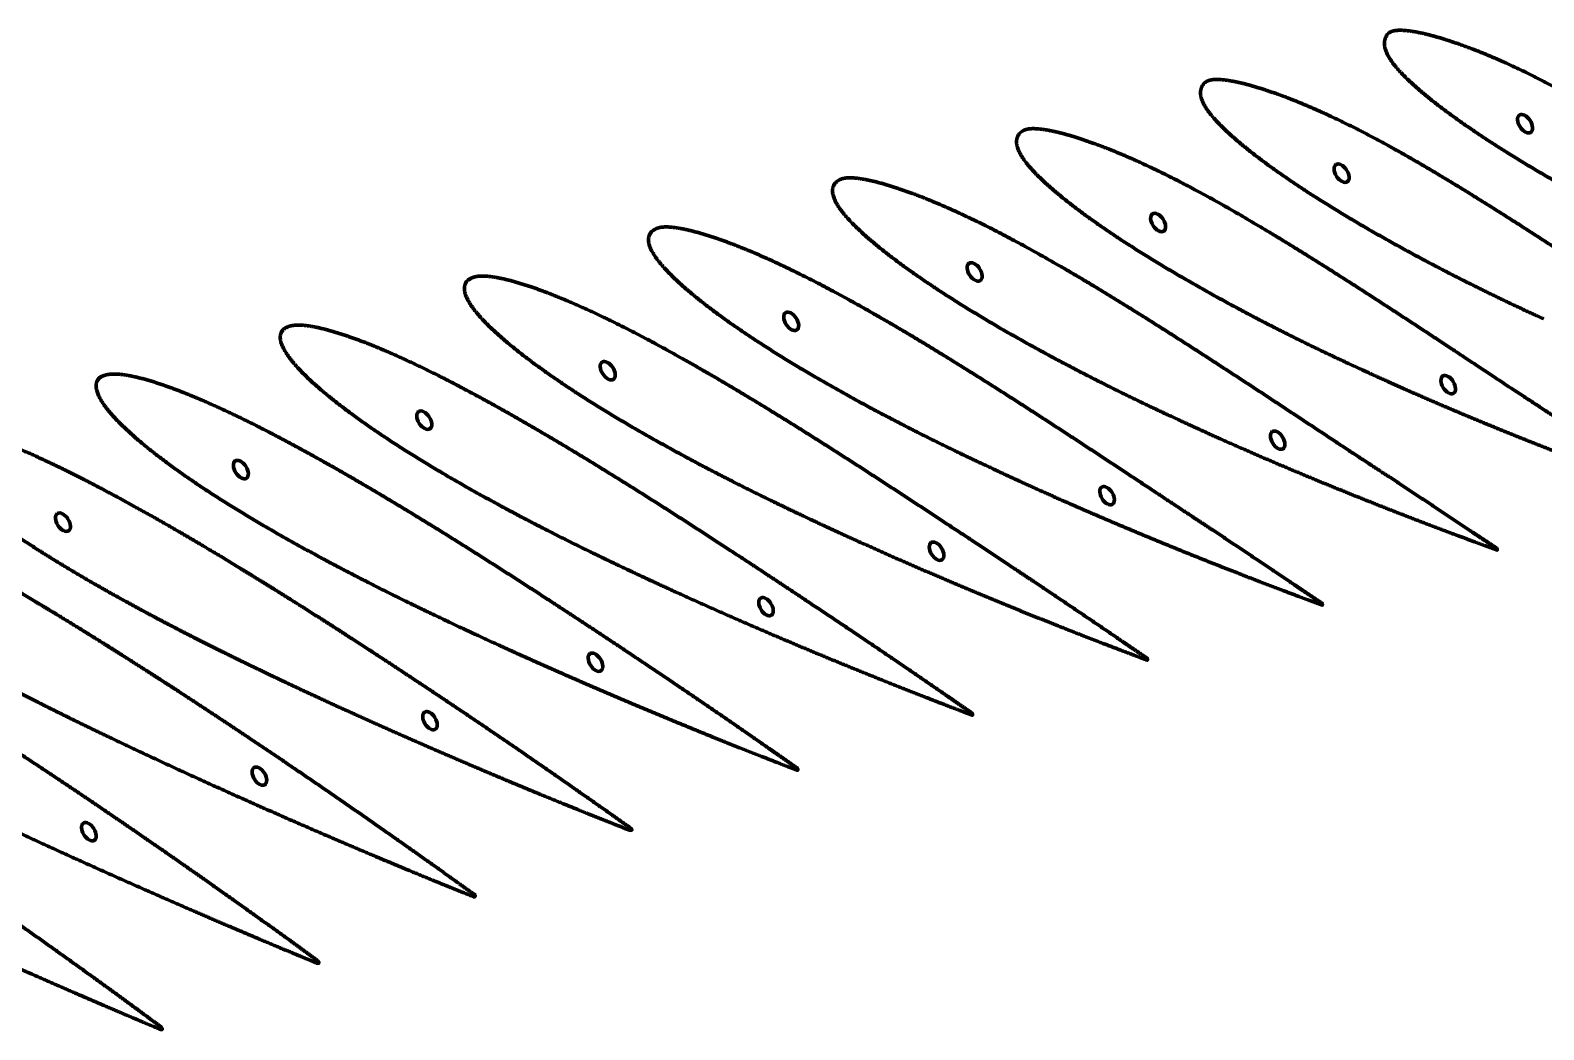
# Model space of a CAD drawing. Header units: millimetres. Extents: x -902 to 2007, y -1152 to 522.
# Drawn here: x 1152.3 to 1455.5, y 193.7 to 393.8 of the extents above; entities that cross this region are included whole.
import ezdxf

# ---------------------------------------------------------------- set-up
doc = ezdxf.new("R2010")
doc.units = ezdxf.units.MM
doc.layers.add('1', color=7, linetype='Continuous', true_color=0xffffff)

msp = doc.modelspace()

# ---------------------------------------------------------------- linework, layer by layer
at = {"layer": '1', "color": 163, "linetype": 'Continuous', "lineweight": 70}
for centre, major_axis, ratio in [((1451.72, 375.12), (-1.13, 1.73), 0.575129), ((1414.97, 365.23), (-1.13, 1.73), 0.575129), ((1378.23, 355.34), (-1.13, 1.73), 0.575129), ((1341.48, 345.45), (-1.13, 1.73), 0.575129), ((1304.73, 335.55), (-1.13, 1.73), 0.575129), ((1267.99, 325.66), (-1.13, 1.73), 0.575129), ((1436.33, 322.88), (-1.07, 1.73), 0.575361), ((1231.24, 315.77), (-1.13, 1.73), 0.575129), ((1402.17, 311.76), (-1.07, 1.73), 0.575361), ((1194.5, 305.87), (-1.13, 1.73), 0.575129), ((1368.01, 300.65), (-1.07, 1.73), 0.575361), ((1158.87, 295.33), (-1.13, 1.73), 0.575129), ((1333.85, 289.53), (-1.07, 1.73), 0.575361), ((1299.69, 278.42), (-1.07, 1.73), 0.575361), ((1265.53, 267.3), (-1.07, 1.73), 0.575361), ((1232.38, 255.59), (-1.07, 1.73), 0.575361), ((1198.22, 244.48), (-1.07, 1.73), 0.575361), ((1164.06, 233.36), (-1.07, 1.73), 0.575361)]:
    msp.add_ellipse(centre, major_axis=major_axis, ratio=ratio, dxfattribs=at)
for points, knots in [([(1492.17, 346.07), (1490.09, 347.01), (1485.32, 349.19), (1477.85, 352.78), (1468.47, 357.55), (1457.73, 363.47), (1447.72, 369.47), (1439.68, 374.79), (1433.79, 379.11), (1429.5, 382.67), (1426.57, 385.56), (1424.98, 387.5), (1424.17, 388.87), (1423.85, 389.63), (1423.69, 390.09), (1423.52, 390.83), (1423.51, 391.72), (1423.76, 392.46), (1424.27, 393.36), (1425.59, 393.89), (1427.98, 393.88), (1431.54, 393.28), (1435.12, 392.24), (1438.31, 391.17), (1440.86, 390.21), (1442.2, 389.69)], [0, 0, 0, 0, 0, 0, 0.113542, 0.260363, 0.407058, 0.509772, 0.583215, 0.656508, 0.697746, 0.729224, 0.747776, 0.751131, 0.754427, 0.757704, 0.761672, 0.766994, 0.782481, 0.794893, 0.801006, 0.822692, 0.859481, 0.926289, 1, 1, 1, 1, 1, 1]), ([(1442.2, 389.69), (1448.67, 387.13), (1461.75, 380.85), (1476.66, 371.66), (1494.48, 360.11), (1512.29, 348.17), (1523.58, 340.75), (1528.34, 337.7), (1531.32, 335.81)], [0, 0, 0, 0, 0, 0, 0.366369, 0.733202, 0.83325, 1, 1, 1, 1, 1, 1]), ([(1455.46, 336.04), (1453.3, 337.02), (1448.35, 339.3), (1440.62, 343.03), (1431.05, 347.93), (1420.06, 354.02), (1410.03, 360.1), (1402.12, 365.41), (1396.51, 369.6), (1392.42, 373.06), (1389.69, 375.79), (1388.17, 377.65), (1387.35, 379.01), (1387, 379.83), (1386.83, 380.35), (1386.73, 380.85), (1386.68, 381.48), (1386.83, 382.3), (1387.28, 383.24), (1388.44, 384.07), (1391.05, 384.04), (1394.84, 383.44), (1398.52, 382.32), (1401.75, 381.22), (1404.37, 380.23), (1405.75, 379.68)], [0, 0, 0, 0, 0, 0, 0.1175, 0.268292, 0.418954, 0.517816, 0.59322, 0.658747, 0.696593, 0.725143, 0.744115, 0.749279, 0.752215, 0.756205, 0.759804, 0.76572, 0.770489, 0.780171, 0.799116, 0.819734, 0.857554, 0.924345, 1, 1, 1, 1, 1, 1]), ([(1405.75, 379.68), (1412.29, 377.06), (1425.51, 370.66), (1443.58, 359.61), (1461.59, 347.93), (1479.57, 335.79), (1490.98, 328.37), (1495.79, 325.29)], [0, 0, 0, 0, 0, 0, 0.366387, 0.733209, 1, 1, 1, 1, 1, 1]), ([(1418.75, 326), (1416.54, 327.01), (1411.5, 329.35), (1403.61, 333.17), (1393.92, 338.15), (1382.78, 344.35), (1372.69, 350.51), (1364.75, 355.9), (1359.19, 360.11), (1355.13, 363.62), (1352.47, 366.37), (1350.98, 368.32), (1350.26, 369.69), (1349.99, 370.53), (1349.9, 370.98), (1349.83, 371.61), (1349.95, 372.47), (1350.48, 373.35), (1351.68, 374.23), (1354.38, 374.19), (1358.23, 373.55), (1361.95, 372.4), (1365.23, 371.26), (1367.89, 370.24), (1369.3, 369.67)], [0, 0, 0, 0, 0, 0, 0.119402, 0.27208, 0.424633, 0.521512, 0.597841, 0.661429, 0.699766, 0.726726, 0.745343, 0.75106, 0.755017, 0.757383, 0.761498, 0.76469, 0.778694, 0.797934, 0.81807, 0.856412, 0.923281, 1, 1, 1, 1, 1, 1]), ([(1369.3, 369.67), (1375.3, 367.23), (1387.5, 361.37), (1401.72, 352.96), (1419.93, 341.37), (1438.12, 329.34), (1450.24, 321.29), (1456.25, 317.37), (1460.27, 314.77)], [0, 0, 0, 0, 0, 0, 0.333077, 0.67, 0.7789, 1, 1, 1, 1, 1, 1]), ([(1382.04, 315.97), (1379.77, 317.01), (1374.62, 319.42), (1366.57, 323.34), (1357.04, 328.25), (1346.05, 334.38), (1336.02, 340.51), (1328.19, 345.82), (1322.73, 349.93), (1318.43, 353.62), (1315.56, 356.61), (1313.99, 358.68), (1313.26, 360.21), (1313.05, 361.1), (1313, 361.55), (1313.01, 362.12), (1313.22, 362.9), (1313.83, 363.63), (1315.07, 364.39), (1317.77, 364.34), (1321.67, 363.64), (1325.4, 362.48), (1328.74, 361.3), (1331.41, 360.25), (1332.85, 359.66)], [0, 0, 0, 0, 0, 0, 0.121531, 0.276388, 0.431158, 0.509557, 0.587001, 0.657114, 0.695935, 0.725654, 0.745076, 0.751843, 0.755175, 0.758383, 0.762546, 0.764897, 0.778303, 0.797645, 0.817245, 0.855954, 0.92256, 1, 1, 1, 1, 1, 1]), ([(1332.85, 359.66), (1345.07, 354.62), (1359.49, 346.6), (1377.87, 335.11), (1396.26, 323.09), (1414.62, 310.88), (1420.68, 306.9), (1424.75, 304.25)], [0, 0, 0, 0, 0, 0, 0.67, 0.7789, 1, 1, 1, 1, 1, 1]), ([(1345.33, 305.93), (1342.98, 307.02), (1337.66, 309.53), (1329.44, 313.54), (1319.73, 318.57), (1308.5, 324.87), (1298.39, 331.11), (1290.56, 336.5), (1285.22, 340.61), (1281.1, 344.25), (1278.44, 347.12), (1277.04, 349.09), (1276.39, 350.45), (1276.17, 351.38), (1276.11, 352.12), (1276.28, 353.03), (1276.95, 353.78), (1278.25, 354.53), (1280.94, 354.53), (1284.95, 353.77), (1288.75, 352.6), (1292.17, 351.36), (1294.91, 350.27), (1296.39, 349.65)], [0, 0, 0, 0, 0, 0, 0.125239, 0.283749, 0.437274, 0.516538, 0.595789, 0.661891, 0.701493, 0.72414, 0.742276, 0.748814, 0.752283, 0.757198, 0.762275, 0.774738, 0.794627, 0.814547, 0.853215, 0.920194, 1, 1, 1, 1, 1, 1]), ([(1296.39, 349.65), (1307.45, 345.04), (1321.77, 337.25), (1340.34, 325.91), (1358.93, 313.81), (1377.46, 301.49), (1384.89, 296.58), (1389.22, 293.72)], [0, 0, 0, 0, 0, 0, 0.599842, 0.766572, 1, 1, 1, 1, 1, 1]), ([(1308.61, 295.89), (1306.33, 296.96), (1301.12, 299.43), (1292.99, 303.42), (1283.37, 308.39), (1272.27, 314.6), (1262.14, 320.83), (1254.24, 326.24), (1248.81, 330.39), (1244.56, 334.1), (1241.75, 337.1), (1240.27, 339.13), (1239.54, 340.61), (1239.3, 341.58), (1239.23, 342.34), (1239.4, 343.27), (1240.15, 344.05), (1241.58, 344.72), (1244.38, 344.68), (1248.48, 343.85), (1252.34, 342.63), (1255.76, 341.36), (1258.48, 340.26), (1259.94, 339.64)], [0, 0, 0, 0, 0, 0, 0.12127, 0.275788, 0.430185, 0.508431, 0.585681, 0.655651, 0.694403, 0.719849, 0.739237, 0.746055, 0.749414, 0.75473, 0.75921, 0.772709, 0.792189, 0.816115, 0.855065, 0.922081, 1, 1, 1, 1, 1, 1]), ([(1259.94, 339.64), (1269.25, 335.71), (1283.68, 328.11), (1302.45, 316.89), (1321.23, 304.76), (1339.95, 292.34), (1349.33, 286.11), (1353.7, 283.2)], [0, 0, 0, 0, 0, 0, 0.499816, 0.766576, 1, 1, 1, 1, 1, 1]), ([(1271.9, 285.86), (1269.53, 286.98), (1264.14, 289.55), (1255.83, 293.64), (1246, 298.75), (1234.64, 305.14), (1224.57, 311.4), (1216.8, 316.8), (1211.49, 320.92), (1207.4, 324.57), (1204.79, 327.4), (1203.3, 329.49), (1202.62, 330.98), (1202.41, 331.91), (1202.36, 332.65), (1202.55, 333.56), (1203.32, 334.31), (1204.8, 334.89), (1207.6, 334.86), (1211.78, 333.99), (1215.69, 332.74), (1219.2, 331.42), (1221.98, 330.28), (1223.49, 329.63)], [0, 0, 0, 0, 0, 0, 0.125167, 0.283586, 0.437022, 0.516253, 0.595448, 0.653202, 0.692831, 0.719494, 0.737629, 0.7442, 0.747677, 0.75262, 0.75771, 0.770219, 0.790186, 0.813105, 0.853052, 0.920099, 1, 1, 1, 1, 1, 1]), ([(1223.49, 329.63), (1227.88, 327.76), (1236.7, 323.56), (1255.67, 313.28), (1274.66, 301.46), (1293.58, 289.1), (1308.09, 279.45), (1318.17, 272.68)], [0, 0, 0, 0, 0, 0, 0.233255, 0.466489, 1, 1, 1, 1, 1, 1]), ([(1235.19, 275.82), (1232.83, 276.94), (1227.48, 279.51), (1219.16, 283.62), (1209.33, 288.73), (1197.98, 295.12), (1187.85, 301.42), (1180.01, 306.87), (1174.72, 311), (1170.62, 314.67), (1167.9, 317.62), (1166.35, 319.8), (1165.62, 321.46), (1165.45, 322.75), (1165.67, 323.82), (1166.5, 324.63), (1168.13, 325.1), (1171.03, 325.01), (1175.29, 324.07), (1179.28, 322.77), (1182.77, 321.42), (1185.54, 320.27), (1187.04, 319.63)], [0, 0, 0, 0, 0, 0, 0.123364, 0.280019, 0.434624, 0.512975, 0.591291, 0.651071, 0.690286, 0.714296, 0.734023, 0.745229, 0.749313, 0.755106, 0.768058, 0.787723, 0.815253, 0.854527, 0.921362, 1, 1, 1, 1, 1, 1]), ([(1475.79, 304.57), (1476.24, 304.28), (1477.09, 303.72), (1478.04, 303.09), (1479.08, 302.41), (1480.13, 301.73), (1480.76, 301.32), (1480.99, 301.16), (1481.13, 301.08), (1481.17, 300.98), (1481.19, 300.91), (1481.19, 300.86), (1481.19, 300.78), (1481.13, 300.77), (1480.98, 300.84), (1480.61, 300.97), (1479.81, 301.27), (1478.31, 301.79), (1475.98, 302.65), (1472.85, 303.78), (1469.07, 305.18), (1464.89, 306.75), (1460.69, 308.35), (1456.68, 309.91), (1452.85, 311.42), (1449.15, 312.89), (1445.57, 314.35), (1441.99, 315.82), (1438.37, 317.34), (1434.74, 318.88), (1431.13, 320.44), (1427.55, 322.01), (1424.36, 323.44), (1421.88, 324.56), (1420.13, 325.36), (1419.09, 325.85), (1418.75, 326)], [0, 0, 0, 0, 0, 0, 0.032967, 0.061516, 0.069997, 0.075423, 0.0773, 0.078189, 0.078932, 0.079664, 0.080418, 0.08113, 0.081783, 0.082744, 0.084926, 0.091557, 0.108392, 0.141121, 0.193645, 0.257468, 0.323071, 0.387636, 0.449243, 0.503651, 0.55319, 0.605304, 0.659207, 0.713017, 0.766408, 0.819305, 0.871738, 0.923845, 0.97528, 1, 1, 1, 1, 1, 1]), ([(1187.04, 319.63), (1191.47, 317.71), (1199.75, 313.74), (1218.9, 303.47), (1238.07, 291.61), (1257.18, 279.22), (1271.83, 269.48), (1282.65, 262.16)], [0, 0, 0, 0, 0, 0, 0.233258, 0.433162, 1, 1, 1, 1, 1, 1]), ([(1440.66, 293.69), (1441.25, 293.29), (1442.26, 292.62), (1443.3, 291.92), (1444.36, 291.23), (1445.41, 290.52), (1445.88, 290.21), (1445.94, 290.17), (1445.97, 290.15), (1446.02, 290.13), (1446.08, 290.08), (1446.12, 290.04), (1446.16, 289.91), (1446.16, 289.88), (1446.17, 289.75), (1446.06, 289.76), (1445.63, 289.94), (1444.39, 290.38), (1442.16, 291.2), (1439.02, 292.35), (1434.86, 293.91), (1429.92, 295.79), (1424.78, 297.78), (1419.69, 299.79), (1414.56, 301.85), (1409.55, 303.91), (1404.69, 305.93), (1399.9, 307.97), (1395.13, 310.04), (1390.6, 312.05), (1387.04, 313.66), (1384.43, 314.85), (1382.77, 315.63), (1382.04, 315.97)], [0, 0, 0, 0, 0, 0, 0.041956, 0.070997, 0.07383, 0.074222, 0.074614, 0.075005, 0.075173, 0.076073, 0.077465, 0.078229, 0.079131, 0.079951, 0.080696, 0.081915, 0.086871, 0.110225, 0.169546, 0.241428, 0.308437, 0.386073, 0.466225, 0.538522, 0.607041, 0.676577, 0.745658, 0.813919, 0.881353, 0.948071, 1, 1, 1, 1, 1, 1]), ([(1201.69, 281.6), (1201.63, 281.63), (1201.22, 281.89), (1200.75, 282.18), (1200.24, 282.5), (1199.67, 282.85), (1199.11, 283.2), (1198.5, 283.58), (1196.82, 284.61), (1194.23, 286.2), (1190.87, 288.25), (1186.75, 290.71), (1182.25, 293.36), (1178.11, 295.74), (1174.18, 297.95), (1170.33, 300.07), (1166.57, 302.07), (1163.02, 303.92), (1159.77, 305.55), (1156.77, 307), (1154.01, 308.29), (1151.49, 309.42), (1149.08, 310.45), (1146.71, 311.42), (1144.47, 312.27), (1142.44, 312.99), (1140.59, 313.6), (1138.93, 314.08), (1137.46, 314.47), (1136.15, 314.77), (1134.98, 314.98), (1133.93, 315.12), (1133.02, 315.19), (1132.23, 315.21), (1131.53, 315.17), (1130.92, 315.09), (1130.38, 314.96), (1129.93, 314.78), (1129.57, 314.58), (1129.27, 314.34), (1129.04, 314.05), (1128.87, 313.74), (1128.76, 313.39), (1128.71, 313.02), (1128.7, 312.61), (1128.76, 312.14), (1128.89, 311.63), (1129.09, 311.06), (1129.37, 310.46), (1129.76, 309.77), (1130.21, 309.07), (1130.76, 308.31), (1131.45, 307.45), (1132.29, 306.49), (1133.29, 305.44), (1134.45, 304.29), (1135.76, 303.08), (1137.28, 301.75), (1139.01, 300.31), (1140.91, 298.8), (1143.04, 297.19), (1145.48, 295.42), (1148.18, 293.53), (1151.14, 291.55), (1154.42, 289.44), (1157.99, 287.22), (1161.86, 284.9), (1166.02, 282.48), (1170.54, 279.94), (1175.38, 277.31), (1180.54, 274.58), (1186.03, 271.76), (1191.88, 268.84), (1198.15, 265.79), (1204.95, 262.55), (1212.3, 259.14), (1220.17, 255.58), (1228.4, 251.92), (1236.76, 248.29), (1244.95, 244.8), (1252.63, 241.59), (1259.1, 238.94), (1264.01, 236.96), (1267.41, 235.61), (1269.45, 234.81), (1270.4, 234.43), (1270.92, 234.22), (1271.36, 234.06), (1271.73, 233.91), (1272.06, 233.77), (1272.31, 233.7), (1272.51, 233.59), (1272.65, 233.57), (1272.77, 233.51), (1272.83, 233.56), (1272.84, 233.65), (1272.84, 233.71), (1272.82, 233.88), (1272.41, 234.19), (1271.06, 235.14), (1268.26, 237.14), (1263.87, 240.23), (1257.87, 244.43), (1250.59, 249.46), (1242.76, 254.79), (1235, 260.02), (1227.46, 265.03), (1220.18, 269.8), (1214.36, 273.57), (1209.97, 276.38), (1206.93, 278.3), (1205.21, 279.38), (1204.81, 279.64), (1204.52, 279.82), (1204.22, 280.01), (1203.66, 280.36), (1203.14, 280.68), (1202.68, 280.98), (1202.26, 281.24), (1201.89, 281.47), (1201.84, 281.5), (1201.79, 281.53), (1201.75, 281.56), (1201.72, 281.58), (1201.7, 281.59), (1201.69, 281.6)], [0, 0, 0, 0, 0, 0, 0.000888, 0.007101, 0.007989, 0.008869, 0.009749, 0.010629, 0.017475, 0.03681, 0.053404, 0.067558, 0.081276, 0.094752, 0.107974, 0.120942, 0.133634, 0.145927, 0.155843, 0.163971, 0.17263, 0.181167, 0.189478, 0.197555, 0.205166, 0.211478, 0.216808, 0.221873, 0.226758, 0.231379, 0.23507, 0.238039, 0.240982, 0.243807, 0.246446, 0.248598, 0.250437, 0.252182, 0.253811, 0.255225, 0.256572, 0.257695, 0.258825, 0.260035, 0.261225, 0.262564, 0.264023, 0.265624, 0.267303, 0.269421, 0.271824, 0.274117, 0.277053, 0.280781, 0.285285, 0.290368, 0.295351, 0.300497, 0.307604, 0.315538, 0.323496, 0.332261, 0.34251, 0.354062, 0.366354, 0.379623, 0.393557, 0.408528, 0.425352, 0.443632, 0.462686, 0.481949, 0.502657, 0.52562, 0.551381, 0.579464, 0.608523, 0.63805, 0.667535, 0.695634, 0.72087, 0.741305, 0.749978, 0.75259, 0.754501, 0.756213, 0.757724, 0.759034, 0.760144, 0.761044, 0.761737, 0.76219, 0.762447, 0.762661, 0.76294, 0.763244, 0.763479, 0.763678, 0.76429, 0.769733, 0.78577, 0.810092, 0.836922, 0.864115, 0.891029, 0.915921, 0.939149, 0.962203, 0.984919, 0.987671, 0.988656, 0.98964, 0.990618, 0.991596, 0.992574, 0.993553, 0.998962, 0.999135, 0.999308, 0.999481, 0.999654, 0.999827, 1, 1, 1, 1, 1, 1]), ([(1167.7, 270.62), (1166.97, 271.08), (1165.11, 272.24), (1162.16, 274.08), (1158.14, 276.55), (1153.07, 279.62), (1147.77, 282.75), (1142.79, 285.63), (1138.17, 288.22), (1133.92, 290.54), (1130.02, 292.59), (1126.43, 294.43), (1122.99, 296.13), (1119.64, 297.72), (1116.45, 299.17), (1113.57, 300.4), (1110.99, 301.45), (1108.7, 302.32), (1106.71, 303.02), (1104.93, 303.61), (1103.22, 304.13), (1101.57, 304.57), (1100.01, 304.93), (1098.57, 305.2), (1097.29, 305.36), (1096.17, 305.43), (1095.24, 305.41), (1094.46, 305.33), (1093.83, 305.18), (1093.31, 305), (1092.87, 304.75), (1092.53, 304.46), (1092.27, 304.11), (1092.1, 303.74), (1092, 303.31), (1091.97, 302.82), (1092.03, 302.28), (1092.17, 301.67), (1092.43, 300.99), (1092.78, 300.25), (1093.27, 299.44), (1093.89, 298.53), (1094.63, 297.59), (1095.55, 296.53), (1096.68, 295.34), (1097.98, 294.07), (1099.5, 292.67), (1101.3, 291.13), (1103.27, 289.53), (1105.49, 287.81), (1108.04, 285.93), (1110.92, 283.89), (1114.19, 281.69), (1117.86, 279.31), (1121.84, 276.83), (1126.25, 274.19), (1131.08, 271.39), (1136.23, 268.52), (1141.7, 265.56), (1147.69, 262.42), (1154.12, 259.13), (1161.05, 255.69), (1168.74, 251.97), (1177.25, 247.96), (1186.38, 243.76), (1195.97, 239.44), (1205.85, 235.09), (1215.59, 230.89), (1224.22, 227.24), (1231.11, 224.39), (1236.14, 222.33), (1239.26, 221.08), (1240.64, 220.52), (1241.14, 220.33), (1241.39, 220.23), (1241.49, 220.31), (1241.5, 220.43), (1241.45, 220.64), (1240.72, 221.15), (1238.55, 222.74), (1234.57, 225.58), (1228.86, 229.66), (1221.4, 234.89), (1212.82, 240.85), (1204.35, 246.63), (1196.24, 252.1), (1188.35, 257.33), (1181.14, 262.05), (1175.62, 265.6), (1171.52, 268.21), (1168.84, 269.9), (1167.7, 270.62)], [0, 0, 0, 0, 0, 0, 0.012138, 0.030409, 0.048312, 0.065808, 0.082889, 0.098888, 0.112004, 0.123844, 0.135401, 0.146697, 0.157727, 0.168494, 0.178971, 0.18799, 0.194215, 0.200363, 0.206363, 0.21216, 0.217744, 0.223112, 0.228269, 0.233012, 0.236995, 0.240263, 0.242865, 0.24533, 0.247619, 0.249555, 0.251288, 0.252684, 0.254156, 0.255502, 0.256821, 0.258279, 0.259811, 0.261332, 0.263135, 0.26523, 0.267647, 0.270622, 0.273986, 0.277342, 0.281988, 0.287529, 0.293103, 0.299929, 0.307479, 0.314843, 0.324278, 0.334982, 0.347404, 0.361126, 0.374993, 0.389446, 0.407139, 0.426316, 0.445261, 0.464486, 0.487372, 0.512422, 0.539992, 0.571323, 0.604389, 0.637504, 0.670337, 0.702754, 0.731983, 0.746784, 0.751452, 0.753343, 0.754349, 0.75484, 0.75512, 0.755474, 0.75579, 0.756046, 0.757144, 0.766933, 0.791861, 0.821506, 0.851093, 0.880597, 0.909267, 0.931981, 0.955899, 0.981321, 1, 1, 1, 1, 1, 1]), ([(1405.52, 282.81), (1406.1, 282.41), (1407.06, 281.77), (1408.13, 281.04), (1409.22, 280.3), (1410.35, 279.56), (1410.88, 279.19), (1411.06, 279.08), (1411.13, 278.96), (1411.13, 278.88), (1411.14, 278.81), (1411.11, 278.7), (1410.92, 278.79), (1410.4, 278.98), (1409.18, 279.44), (1406.97, 280.25), (1403.67, 281.49), (1399.29, 283.15), (1393.99, 285.2), (1388.11, 287.51), (1382.09, 289.93), (1376.08, 292.4), (1370.19, 294.87), (1364.52, 297.29), (1359.07, 299.67), (1354.17, 301.86), (1350.35, 303.59), (1347.62, 304.86), (1345.95, 305.64), (1345.33, 305.93)], [0, 0, 0, 0, 0, 0, 0.040544, 0.066733, 0.074141, 0.076606, 0.077404, 0.078091, 0.078967, 0.079993, 0.080884, 0.08192, 0.08422, 0.091572, 0.116909, 0.165915, 0.237721, 0.315348, 0.399054, 0.488497, 0.577097, 0.658702, 0.735042, 0.809999, 0.883884, 0.956846, 1, 1, 1, 1, 1, 1]), ([(1133.72, 259.64), (1133.68, 259.66), (1132.81, 260.21), (1130.94, 261.39), (1128.12, 263.16), (1124.33, 265.5), (1119.66, 268.35), (1114.91, 271.19), (1110.35, 273.86), (1106.1, 276.28), (1102.16, 278.48), (1098.5, 280.46), (1095.13, 282.24), (1091.94, 283.88), (1088.8, 285.44), (1085.73, 286.92), (1082.73, 288.31), (1079.9, 289.57), (1077.33, 290.65), (1075.02, 291.57), (1072.95, 292.36), (1071.12, 293.01), (1069.43, 293.57), (1067.78, 294.08), (1066.19, 294.53), (1064.68, 294.91), (1063.27, 295.21), (1061.99, 295.43), (1060.83, 295.57), (1059.83, 295.63), (1058.97, 295.64), (1058.23, 295.58), (1057.59, 295.48), (1057.06, 295.34), (1056.61, 295.16), (1056.21, 294.93), (1055.89, 294.67), (1055.63, 294.37), (1055.44, 294.02), (1055.32, 293.63), (1055.26, 293.2), (1055.26, 292.78), (1055.32, 292.29), (1055.44, 291.78), (1055.64, 291.2), (1055.92, 290.57), (1056.31, 289.87), (1056.8, 289.1), (1057.39, 288.28), (1058.11, 287.38), (1058.99, 286.38), (1060.04, 285.28), (1061.27, 284.07), (1062.68, 282.77), (1064.25, 281.41), (1066.05, 279.93), (1068.09, 278.33), (1070.32, 276.66), (1072.8, 274.87), (1075.58, 272.94), (1078.63, 270.91), (1081.94, 268.78), (1085.58, 266.52), (1089.64, 264.08), (1094.11, 261.47), (1098.98, 258.72), (1104.11, 255.91), (1109.38, 253.1), (1114.94, 250.2), (1120.85, 247.19), (1127.15, 244.04), (1134.17, 240.62), (1142.06, 236.86), (1150.59, 232.87), (1159.63, 228.73), (1168.99, 224.52), (1178.28, 220.41), (1187.14, 216.56), (1194.95, 213.22), (1201.17, 210.6), (1205.53, 208.79), (1208.21, 207.68), (1209.45, 207.17), (1209.81, 207.03), (1209.84, 207.01), (1209.88, 207.01), (1209.95, 206.98), (1210.01, 207.01), (1210.11, 206.96), (1210.14, 207.09), (1210.14, 207.16), (1210.11, 207.35), (1209.74, 207.63), (1208.46, 208.55), (1205.94, 210.42), (1201.89, 213.34), (1196.3, 217.37), (1189.55, 222.16), (1182.31, 227.24), (1174.82, 232.43), (1167.48, 237.46), (1160.37, 242.26), (1153.32, 246.96), (1146.57, 251.39), (1141.33, 254.79), (1137.44, 257.28), (1134.94, 258.87), (1133.76, 259.61), (1133.72, 259.64)], [0, 0, 0, 0, 0, 0, 0.000694, 0.013747, 0.029241, 0.044475, 0.05942, 0.074077, 0.088376, 0.100811, 0.111156, 0.121379, 0.131454, 0.141337, 0.151026, 0.160516, 0.169812, 0.178834, 0.186158, 0.191627, 0.197225, 0.202727, 0.208061, 0.213227, 0.21821, 0.223005, 0.22745, 0.231169, 0.234524, 0.237665, 0.240178, 0.242315, 0.244463, 0.246369, 0.247883, 0.24943, 0.250933, 0.252312, 0.253572, 0.254777, 0.255992, 0.257025, 0.258198, 0.259552, 0.261087, 0.262783, 0.264708, 0.267014, 0.269562, 0.272411, 0.275851, 0.279933, 0.284788, 0.290266, 0.295669, 0.30138, 0.308911, 0.317296, 0.325827, 0.334952, 0.345496, 0.357013, 0.369531, 0.383352, 0.399044, 0.416021, 0.434017, 0.450456, 0.466592, 0.486924, 0.509301, 0.533805, 0.561573, 0.591553, 0.62217, 0.652793, 0.682497, 0.709221, 0.732409, 0.746434, 0.75176, 0.751948, 0.752025, 0.752102, 0.752179, 0.752256, 0.75273, 0.753059, 0.753317, 0.753604, 0.753873, 0.754108, 0.754769, 0.759125, 0.774358, 0.794711, 0.819562, 0.84514, 0.868048, 0.891035, 0.915523, 0.937801, 0.959516, 0.981392, 0.999389, 1, 1, 1, 1, 1, 1]), ([(1370.38, 271.93), (1371.06, 271.46), (1372.11, 270.74), (1373.22, 269.98), (1374.35, 269.22), (1375.49, 268.43), (1375.97, 268.11), (1376.08, 268.01), (1376.11, 267.87), (1376.1, 267.83), (1376.11, 267.72), (1376.03, 267.69), (1375.76, 267.82), (1375.03, 268.08), (1373.52, 268.66), (1371.01, 269.6), (1367.5, 270.94), (1363.15, 272.61), (1358.16, 274.58), (1352.8, 276.72), (1347.39, 278.91), (1342.15, 281.08), (1337.02, 283.23), (1332.05, 285.36), (1327.25, 287.44), (1322.56, 289.51), (1317.88, 291.61), (1314.1, 293.33), (1311.3, 294.63), (1309.47, 295.49), (1308.61, 295.89)], [0, 0, 0, 0, 0, 0, 0.04723, 0.072982, 0.07653, 0.07822, 0.079173, 0.080106, 0.081093, 0.081953, 0.082706, 0.083662, 0.086827, 0.099184, 0.132171, 0.185353, 0.255742, 0.326405, 0.395712, 0.472641, 0.550977, 0.623453, 0.683146, 0.744202, 0.810424, 0.876525, 0.941827, 1, 1, 1, 1, 1, 1]), ([(1099.75, 248.65), (1098.88, 249.21), (1096.72, 250.58), (1093.44, 252.64), (1089.24, 255.25), (1084.12, 258.37), (1078.98, 261.44), (1074.25, 264.19), (1069.77, 266.74), (1065.36, 269.17), (1061.04, 271.48), (1056.92, 273.61), (1053.1, 275.51), (1049.54, 277.2), (1046.26, 278.7), (1043.24, 280.01), (1040.39, 281.19), (1037.62, 282.26), (1035.04, 283.18), (1032.7, 283.94), (1030.58, 284.56), (1028.7, 285.04), (1027.07, 285.39), (1025.66, 285.63), (1024.41, 285.78), (1023.31, 285.85), (1022.37, 285.85), (1021.58, 285.79), (1020.87, 285.66), (1020.26, 285.48), (1019.76, 285.25), (1019.38, 284.99), (1019.05, 284.69), (1018.81, 284.32), (1018.64, 283.92), (1018.54, 283.46), (1018.52, 282.95), (1018.59, 282.36), (1018.75, 281.71), (1019.03, 280.98), (1019.42, 280.2), (1019.94, 279.34), (1020.56, 278.45), (1021.35, 277.45), (1022.33, 276.33), (1023.52, 275.09), (1024.93, 273.72), (1026.62, 272.2), (1028.63, 270.5), (1030.95, 268.65), (1033.56, 266.68), (1036.55, 264.52), (1039.93, 262.2), (1043.64, 259.76), (1047.54, 257.29), (1051.8, 254.7), (1056.47, 251.94), (1061.62, 248.99), (1067.35, 245.82), (1073.66, 242.43), (1080.4, 238.9), (1087.7, 235.17), (1095.59, 231.24), (1104.23, 227.03), (1113.81, 222.48), (1124.31, 217.59), (1135.36, 212.54), (1146.52, 207.53), (1156.85, 202.98), (1165.37, 199.28), (1171.65, 196.61), (1175.69, 194.9), (1177.75, 194.04), (1178.47, 193.73), (1178.68, 193.67), (1178.79, 193.75), (1178.8, 193.86), (1178.75, 194.11), (1178.13, 194.55), (1176.19, 195.99), (1172.78, 198.51), (1167.69, 202.23), (1161.04, 207.04), (1153.24, 212.6), (1145.09, 218.33), (1136.95, 223.98), (1129.03, 229.39), (1121.2, 234.67), (1113.74, 239.62), (1108.02, 243.35), (1103.75, 246.1), (1100.98, 247.87), (1099.75, 248.65)], [0, 0, 0, 0, 0, 0, 0.013347, 0.033166, 0.050311, 0.064445, 0.078427, 0.092198, 0.105732, 0.119022, 0.132056, 0.144751, 0.155495, 0.164535, 0.173673, 0.182607, 0.1913, 0.199744, 0.207635, 0.21382, 0.219325, 0.22462, 0.229686, 0.233737, 0.236774, 0.239926, 0.242954, 0.245732, 0.247781, 0.249674, 0.251519, 0.253156, 0.2545, 0.255912, 0.257169, 0.258535, 0.259923, 0.261422, 0.263073, 0.264857, 0.266897, 0.269369, 0.271959, 0.274959, 0.278793, 0.283454, 0.28894, 0.294801, 0.301901, 0.310295, 0.319428, 0.329369, 0.340791, 0.353757, 0.367093, 0.379139, 0.394457, 0.412114, 0.432551, 0.454587, 0.475657, 0.49763, 0.523891, 0.553352, 0.587073, 0.622739, 0.658858, 0.693887, 0.724971, 0.746122, 0.753884, 0.755626, 0.756294, 0.756766, 0.757066, 0.757364, 0.75771, 0.758044, 0.759078, 0.766347, 0.787396, 0.810097, 0.836443, 0.861208, 0.886108, 0.912435, 0.93495, 0.95764, 0.98118, 1, 1, 1, 1, 1, 1]), ([(1335.24, 261.04), (1335.8, 260.66), (1336.83, 259.94), (1337.96, 259.16), (1339.09, 258.37), (1340.26, 257.58), (1340.86, 257.15), (1341, 257.07), (1341.06, 256.97), (1341.07, 256.9), (1341.09, 256.82), (1341.07, 256.77), (1341.07, 256.7), (1341, 256.67), (1340.75, 256.78), (1340, 257.06), (1338.36, 257.69), (1335.72, 258.69), (1332.25, 260.04), (1328.04, 261.68), (1323.32, 263.56), (1318.42, 265.54), (1313.49, 267.55), (1308.53, 269.61), (1303.64, 271.67), (1298.9, 273.7), (1294.33, 275.68), (1289.89, 277.63), (1285.47, 279.6), (1280.97, 281.64), (1277.35, 283.3), (1274.64, 284.57), (1272.83, 285.42), (1271.9, 285.86)], [0, 0, 0, 0, 0, 0, 0.036278, 0.068121, 0.072671, 0.074533, 0.075328, 0.075974, 0.07666, 0.077458, 0.078323, 0.07908, 0.079659, 0.080415, 0.083027, 0.094554, 0.129252, 0.189686, 0.256992, 0.31522, 0.375361, 0.444659, 0.516494, 0.585433, 0.645488, 0.701002, 0.76008, 0.820302, 0.879995, 0.938847, 1, 1, 1, 1, 1, 1]), ([(1300.1, 250.16), (1300.89, 249.61), (1301.92, 248.89), (1303.08, 248.09), (1304.23, 247.27), (1305.41, 246.45), (1305.81, 246.16), (1305.98, 246.06), (1306.03, 245.95), (1306.05, 245.85), (1306.05, 245.8), (1306.05, 245.69), (1305.97, 245.64), (1305.6, 245.81), (1304.58, 246.18), (1302.54, 246.98), (1299.31, 248.22), (1294.93, 249.95), (1289.52, 252.11), (1283.41, 254.6), (1276.96, 257.27), (1270.47, 260), (1264, 262.78), (1257.69, 265.54), (1251.63, 268.23), (1245.94, 270.8), (1241.53, 272.84), (1238.28, 274.36), (1236.17, 275.35), (1235.19, 275.82)], [0, 0, 0, 0, 0, 0, 0.050673, 0.06773, 0.073491, 0.075598, 0.076347, 0.076941, 0.077726, 0.078805, 0.079863, 0.080616, 0.081627, 0.085079, 0.102159, 0.14683, 0.213345, 0.292825, 0.369876, 0.455105, 0.544128, 0.632115, 0.714192, 0.790112, 0.863928, 0.936625, 1, 1, 1, 1, 1, 1])]:
    msp.add_open_spline(points, degree=5, knots=knots, dxfattribs=at)
for points in [[(1424.75, 304.25), (1427.93, 302.14), (1431.11, 300.04), (1434.29, 297.94), (1437.47, 295.82), (1440.66, 293.69)], [(1389.22, 293.72), (1392.48, 291.56), (1395.74, 289.38), (1399, 287.2), (1402.26, 285.01), (1405.52, 282.81)], [(1353.7, 283.2), (1357.04, 280.97), (1360.37, 278.72), (1363.71, 276.47), (1367.04, 274.21), (1370.38, 271.93)], [(1318.17, 272.68), (1321.59, 270.38), (1325, 268.06), (1328.42, 265.74), (1331.83, 263.4), (1335.24, 261.04)], [(1282.65, 262.16), (1286.14, 259.79), (1289.64, 257.41), (1293.13, 255.01), (1296.62, 252.59), (1300.1, 250.16)]]:
    msp.add_open_spline(points, degree=5, dxfattribs=at)

doc.saveas('drawing.dxf')
